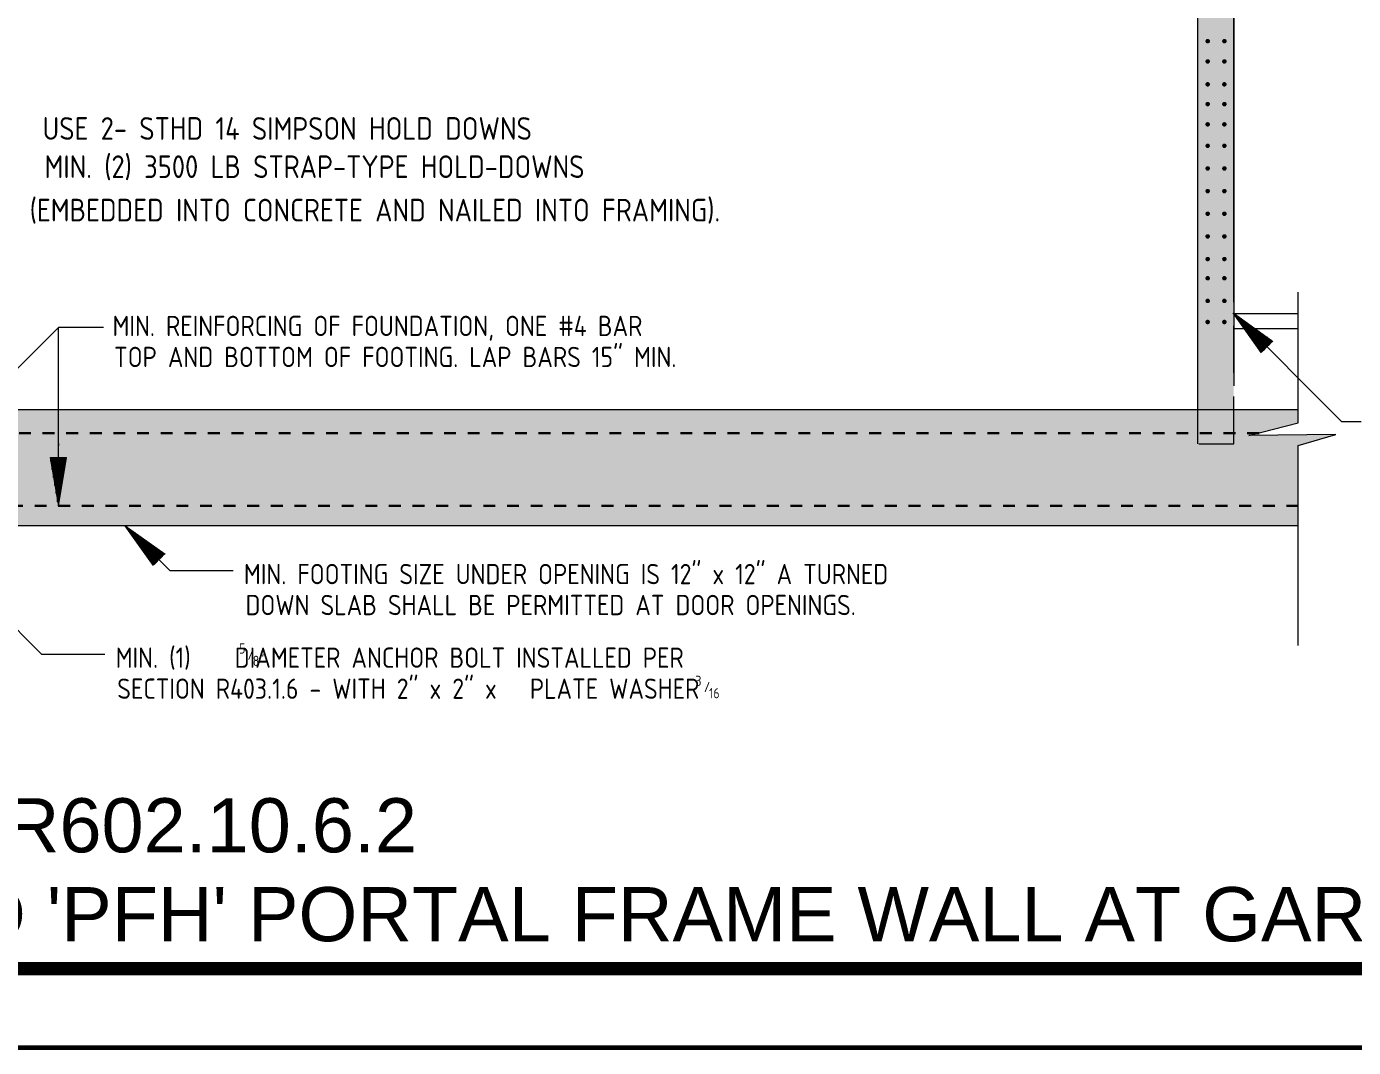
# Model space of a CAD drawing. Header units: feet. Extents: x 57903 to 63568, y -124112 to -112262.
# Drawn here: x 60284.4 to 60495, y -124112 to -123949.9 of the extents above; entities that cross this region are included whole.
import ezdxf

# ---------------------------------------------------------------- set-up
doc = ezdxf.new("R2010")
doc.units = ezdxf.units.FT
doc.header["$LTSCALE"] = 30
doc.header["$MEASUREMENT"] = 0
doc.linetypes.add('Dash 1_16_', pattern=[0.125, 0.0625, -0.0625])
doc.linetypes.add('HIDDEN', pattern=[0.375, 0.25, -0.125])
for name, color, linetype, lineweight in [('8', 8, 'Continuous', 15), ('DIMS', 137, 'Continuous', 15), ('L1', 251, 'Continuous', 13), ('MISC', 3, 'Continuous', 30), ('PLAN LABEL', 7, 'Continuous', 50), ('WALLS', 7, 'Continuous', 60)]:
    doc.layers.add(name, color=color, linetype=linetype, lineweight=lineweight)
doc.styles.add('ARCH', font='ARCHITXT.SHX')
doc.styles.add('SWIS72', font='swissel.ttf', dxfattribs={"height": 4.5})

msp = doc.modelspace()

# ---------------------------------------------------------------- hatches: boundary and pattern name
at = {"layer": '8'}
h = msp.add_hatch(dxfattribs=at)
h.set_pattern_fill('AR-CONC', color=256, scale=0.895706, style=0)
h.set_pattern_definition([(50, (15957.2934, -66486.1174), (6.42453982, -0.5620744), [0.6717792, -7.38957143]), (355, (15957.2934, -66486.1174), (-1.2428035, 6.7374273), [0.5374234, -5.91165715]), (100.4514, (15957.829, -66486.164), (5.1817411, 6.1753488), [0.57092447, -6.28016936]), (46.1842, (15957.293, -66484.326), (9.5593381, -1.4825631), [1.0076688, -11.0843571]), (96.6356, (15958.09, -66484.4495), (8.3718265, 8.7252286), [0.8563867, -9.4202525]), (351.1842, (15957.293, -66484.326), (8.3718196, 8.7252351), [0.806135, -8.8674857]), (21, (15958.189, -66484.774), (5.34653006, -3.60628006), [0.6717792, -7.38957143]), (326, (15958.189, -66484.774), (2.1793891, 6.49520977), [0.5374234, -5.91165715]), (71.4514, (15958.6346, -66485.0743), (7.52592137, 2.8889238), [0.57092447, -6.28016936]), (37.5, (15957.2934, -66486.1174), (0.10891651, 2.981748984), [0, -5.8400007, 0, -6.0012277, 0, -5.93404979]), (7.5, (15957.2934, -66486.1174), (2.35632865, 3.5327679), [0, -3.4215955, 0, -5.70564485, 0, -2.26165671]), (327.5, (15955.296, -66486.1174), (4.781477605, -0.202025256), [0, -2.23926407, 0, -6.9865039, 0, -9.27055325]), (317.5, (15954.4002, -66486.1174), (5.22363134, 0.89664596), [0, -2.9110433, 0, -4.63975515, 0, -6.58343637])])
h.paths.add_polyline_path([(60486.28, -124012.83), (60486.28, -124010.74), (60265.12, -124010.74), (60265.11, -124016.13), (60259.58, -124016.13), (60258.84, -124029.15), (60486.28, -124029.15), (60486.28, -124016.39), (60492.23, -124014.64), (60478.43, -124014.85)])
at = {"layer": 'DIMS'}
h = msp.add_hatch(dxfattribs=at)
h.set_pattern_fill('ANSI31', color=256, scale=1.279579, angle=-182.4204, style=0)
h.set_pattern_definition([(132.579624, (59705.94601, -124100.04251), (-0.117775334, -0.108222697), [])])
h.paths.add_polyline_path([(60475.93, -123995.36), (60482.26, -123999.88), (60480.45, -124001.69)])
h = msp.add_hatch(dxfattribs=at)
h.set_pattern_fill('ANSI31', color=256, scale=1.279579, angle=-137.4204, style=0)
h.set_pattern_definition([(272.420376, (59670.93197, -124496.45336), (-0.15980474, -0.006754735), [])])
h.paths.add_polyline_path([(60289.41, -124026.01), (60290.69, -124018.34), (60288.13, -124018.34)])
h = msp.add_hatch(dxfattribs=at)
h.set_pattern_fill('ANSI31', color=256, scale=1.279579, angle=-182.4204, style=0)
h.set_pattern_definition([(132.579624, (59530.03484, -124133.83587), (-0.117775334, -0.108222697), [])])
h.paths.add_polyline_path([(60300.02, -124029.15), (60306.35, -124033.68), (60304.54, -124035.49)])
at = {"layer": 'L1'}
h = msp.add_hatch(dxfattribs=at)
h.set_pattern_fill('DOTS', color=256, scale=8.957056, angle=360)
h.set_pattern_definition([(0, (16071.03214, -66486.11737), (0.279908009, 0.5598160176), [0, -0.5598160176])])
h.paths.add_polyline_path([(60476.03, -123936.89), (60470.3, -123936.87), (60470.3, -124016.13), (60476.03, -124016.13)])

# ---------------------------------------------------------------- linework, layer by layer
at = {"layer": 'DIMS'}
for p, q in [((60486.28, -124012.83), (60486.28, -123992.06)), ((60475.93, -123995.36), (60482.26, -123999.88)), ((60480.45, -124001.69), (60475.93, -123995.36)), ((60476.03, -123995.46), (60493.2, -124012.63)), ((60272.78, -124014.33), (60289.41, -123997.69)), ((60289.41, -124025.87), (60289.41, -123997.69)), ((60247.66, -124010.45), (60286.81, -124049.6)), ((60478.43, -124014.85), (60486.28, -124012.83)), ((60496.27, -124012.63), (60493.2, -124012.63)), ((60289.41, -124016.12), (60289.41, -124016.39)), ((60492.23, -124014.64), (60478.43, -124014.85)), ((60486.28, -124016.39), (60492.23, -124014.64)), ((60486.28, -124048.2), (60486.28, -124016.39)), ((60288.13, -124018.34), (60290.69, -124018.34)), ((60288.13, -124018.34), (60289.41, -124026.01)), ((60289.41, -124026.01), (60290.69, -124018.34)), ((60300.02, -124029.15), (60306.35, -124033.68)), ((60304.54, -124035.49), (60300.02, -124029.15)), ((60300.12, -124029.26), (60307.18, -124036.31)), ((60317.16, -124036.31), (60307.18, -124036.31)), ((60296.8, -124049.6), (60286.81, -124049.6))]:
    msp.add_line(p, q, dxfattribs=at)
at = {"layer": 'DIMS', "ltscale": 0.5}
msp.add_line((60296.57, -123997.69), (60289.41, -123997.69), dxfattribs=at)
at = {"layer": 'DIMS'}
msp.add_lwpolyline([(60289.41, -124018.34), (60289.41, -124016.12)], dxfattribs=at)
at = {"layer": 'L1'}
for p, q in [((60470.3, -123937.35), (60470.3, -123988.45)), ((60476.03, -123937.35), (60476.03, -124005.64)), ((60476.03, -123988.45), (60476.03, -123937.35)), ((60470.3, -123988.45), (60470.3, -124016.13)), ((60476.03, -123995.46), (60476.03, -124006.93)), ((60476.03, -123995.46), (60486.28, -123995.46)), ((60476.03, -123997.85), (60486.28, -123997.85)), ((60486.28, -124010.74), (60265.12, -124010.74)), ((60486.28, -124029.15), (60230.73, -124029.15))]:
    msp.add_line(p, q, dxfattribs=at)
at = {"layer": 'L1', "linetype": 'HIDDEN'}
for p, q in [((60476.03, -124016.13), (60476.03, -123988.45)), ((60470.5, -124016.13), (60476.03, -124016.13))]:
    msp.add_line(p, q, dxfattribs=at)
at = {"layer": 'L1', "const_width": 0.358}
for points in [[(60471.89, -123952.36, 1), (60471.89, -123952, 1)], [(60474.54, -123952.36, -1), (60474.54, -123952, -1)], [(60471.89, -123955.58, 1), (60471.89, -123955.22, 1)], [(60474.54, -123955.58, -1), (60474.54, -123955.22, -1)], [(60471.89, -123959.22, 1), (60471.89, -123958.86, 1)], [(60474.54, -123959.22, -1), (60474.54, -123958.86, -1)], [(60471.89, -123962.36, 1), (60471.89, -123962, 1)], [(60474.54, -123962.36, -1), (60474.54, -123962, -1)], [(60471.89, -123965.58, 1), (60471.89, -123965.22, 1)], [(60474.54, -123965.58, -1), (60474.54, -123965.22, -1)], [(60471.89, -123968.98, 1), (60471.89, -123968.63, 1)], [(60474.54, -123968.98, -1), (60474.54, -123968.63, -1)], [(60471.89, -123972.58, 1), (60471.89, -123972.22, 1)], [(60474.54, -123972.58, -1), (60474.54, -123972.22, -1)], [(60471.89, -123976.18, 1), (60471.89, -123975.82, 1)], [(60474.54, -123976.18, -1), (60474.54, -123975.82, -1)], [(60471.89, -123979.78, 1), (60471.89, -123979.42, 1)], [(60474.54, -123979.78, -1), (60474.54, -123979.42, -1)], [(60471.89, -123983.38, 1), (60471.89, -123983.02, 1)], [(60474.54, -123983.38, -1), (60474.54, -123983.02, -1)], [(60471.89, -123986.97, 1), (60471.89, -123986.62, 1)], [(60474.54, -123986.97, -1), (60474.54, -123986.62, -1)], [(60471.89, -123990.02, 1), (60471.89, -123989.66, 1)], [(60474.54, -123990.02, -1), (60474.54, -123989.66, -1)], [(60471.89, -123993.62, 1), (60471.89, -123993.26, 1)], [(60474.54, -123993.62, -1), (60474.54, -123993.26, -1)], [(60471.89, -123996.97, 1), (60471.89, -123996.61, 1)], [(60474.54, -123996.97, -1), (60474.54, -123996.61, -1)]]:
    msp.add_lwpolyline(points, format="xyb", close=True, dxfattribs=at)
at = {"layer": 'MISC', "linetype": 'Dash 1_16_'}
for p, q in [((60480.04, -124014.43), (60230.73, -124014.43)), ((60486.28, -124026.01), (60230.73, -124026.01))]:
    msp.add_line(p, q, dxfattribs=at)
at = {"layer": 'PLAN LABEL', "color": 4, "const_width": 2.15, "elevation": 0}
msp.add_lwpolyline([(60230.19, -124099.53), (60554.54, -124099.53)], dxfattribs=at)
at = {"layer": 'WALLS'}
msp.add_lwpolyline([(61787.84, -123032.05), (60154.18, -123032.05), (60154.18, -124112.05), (61787.84, -124112.05)], close=True, dxfattribs=at)
msp.add_lwpolyline([(61787.84, -123032.05), (60154.18, -123032.05), (60154.18, -124112.05), (61787.84, -124112.05)], close=True, dxfattribs=at)

# ---------------------------------------------------------------- texts
at = {"layer": 'DIMS', "color": 7, "style": 'ARCH'}
for s, height, p in [('USE 2- STHD 14 SIMPSON HOLD DOWNS', 3.6, (60286.91, -123967.85)), ('MIN. (2) 3500 LB STRAP-TYPE HOLD-DOWNS ', 3.6, (60287.22, -123973.92)), ('(EMBEDDED INTO CONCRETE AND NAILED INTO FRAMING).', 3.6, (60284.86, -123980.82)), ('MIN. REINFORCING OF FOUNDATION, ONE #4 BAR', 3.2245, (60298.01, -123999.03)), ('TOP AND BOTTOM OF FOOTING. LAP BARS 15" MIN.', 3.2245, (60298.26, -124003.96)), ('MIN. FOOTING SIZE UNDER OPENING IS 12" x 12" A TURNED', 3.2245, (60318.87, -124038.45)), ('DOWN SLAB SHALL BE PERMITTED AT DOOR OPENINGS.', 3.2245, (60319.13, -124043.37)), ('5', 1.61, (60318.1, -124049.47)), ('MIN. (1)    DIAMETER ANCHOR BOLT INSTALLED PER', 3.2245, (60298.51, -124051.73)), ('/', 1.61, (60319.46, -124050.45)), ('8"', 1.612, (60320.27, -124051.43)), ('SECTION R403.1.6 - WITH 2" x 2" x   PLATE WASHER ', 3.2245, (60298.76, -124056.66)), ('3', 1.61, (60390.55, -124054.61)), ('/', 1.61, (60391.91, -124055.59)), ('16', 1.612, (60392.72, -124056.57))]:
    msp.add_text(s, height=height, dxfattribs=at).set_placement(p)
at = {"layer": 'PLAN LABEL', "style": 'SWIS72'}
for s, p in [('FIGURE R602.10.6.2', (60232.2, -124081.05)), ("METHOD 'PFH' PORTAL FRAME WALL AT GARAGE", (60232.2, -124095.17))]:
    msp.add_text(s, height=8.5988, dxfattribs=at).set_placement(p)

doc.saveas('drawing.dxf')
